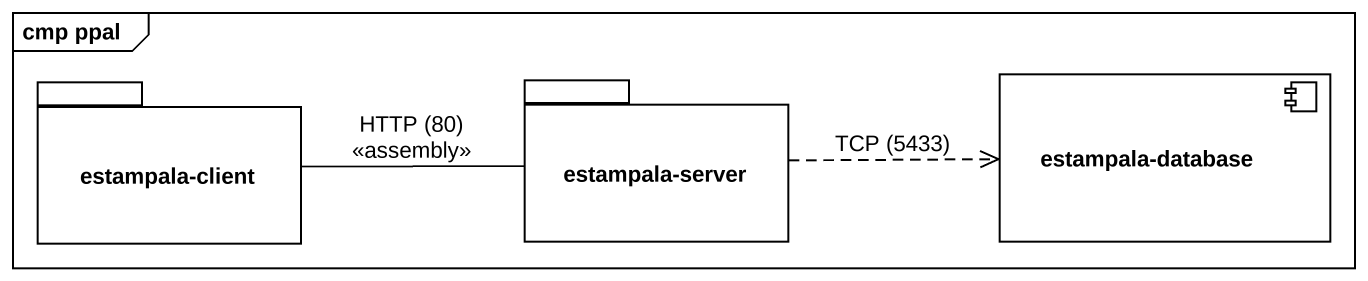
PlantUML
@startuml
mainframe cmp ppal
package "estampala-client" as estampala_client {
}
package "estampala-server" as estampala_server {
}
component "estampala-database" as estampala_database
estampala_client -right- estampala_server : HTTP (80)\n<<assembly>>
estampala_server .right.> estampala_database : TCP (5433)
@enduml
